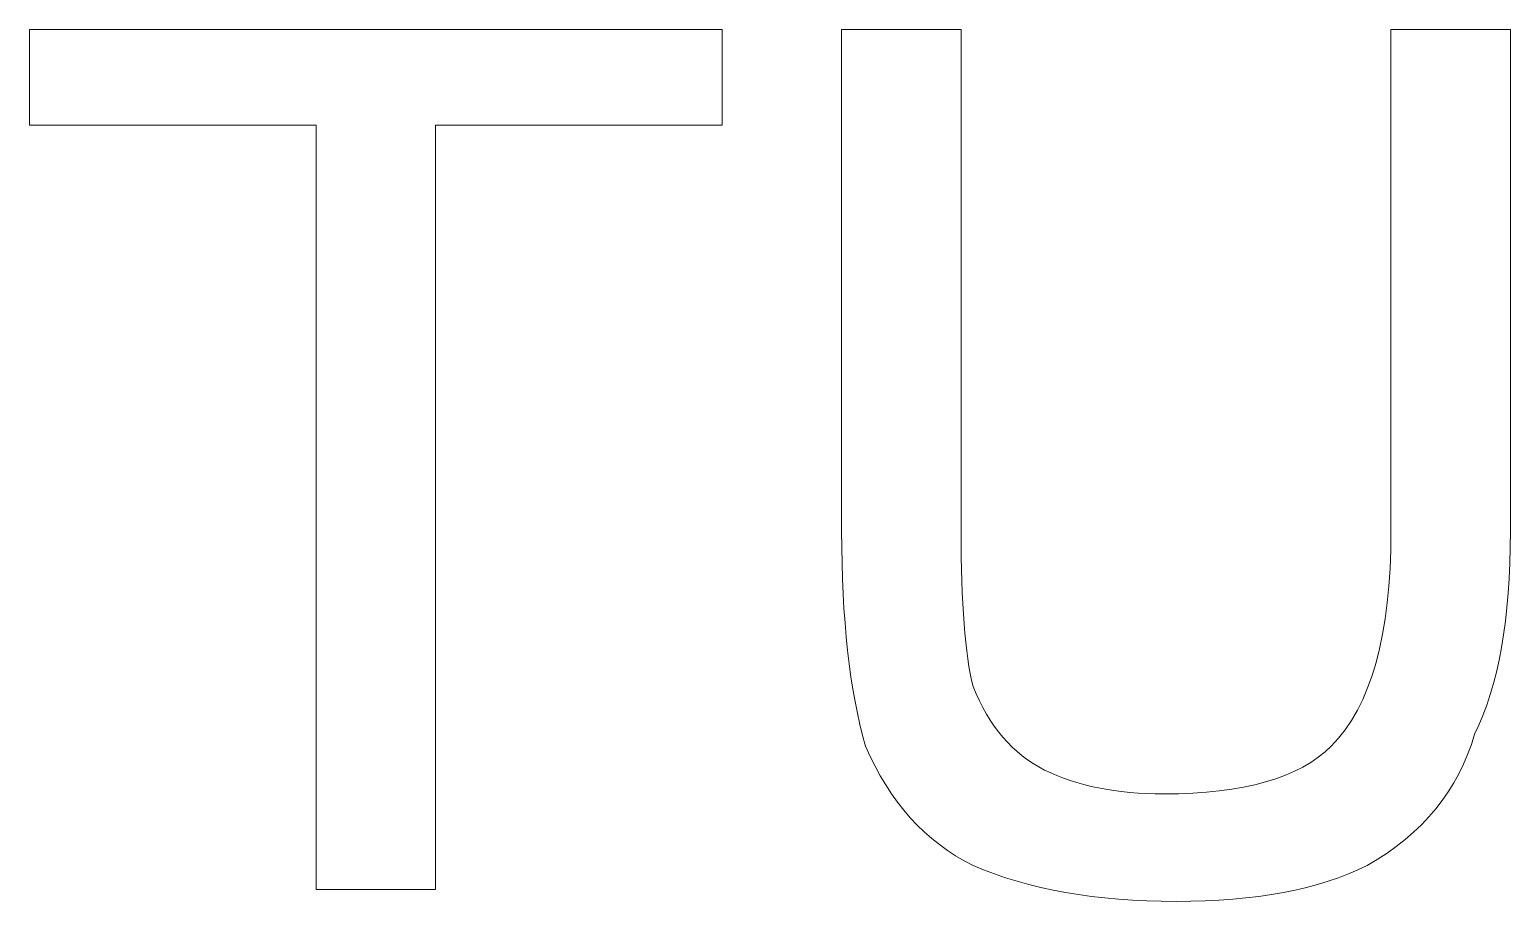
# Model space of a CAD drawing. Extents: x -194 to 239, y -574 to -265.
# Drawn here: x -85.731 to -84.642, y -317.623 to -316.981 of the extents above; entities that cross this region are included whole.
import ezdxf

# ---------------------------------------------------------------- set-up
doc = ezdxf.new("R2010")
doc.units = 0
doc.header["$LTSCALE"] = 0.5
doc.layers.add('VISIBLE', color=7, linetype='CONTINUOUS', lineweight=0)

msp = doc.modelspace()

# ---------------------------------------------------------------- linework, layer by layer
at = {"layer": 'VISIBLE', "color": 7, "lineweight": 5}
for p, q in [((-85.73138, -316.98139), (-85.22186, -316.98139)), ((-85.73138, -317.05167), (-85.73138, -316.98139)), ((-85.22186, -316.98139), (-85.22186, -317.05167)), ((-85.13402, -316.98139), (-85.04617, -316.98139)), ((-85.13402, -317.35035), (-85.13402, -316.98139)), ((-85.04617, -316.98139), (-85.04617, -317.35035)), ((-84.72992, -316.98139), (-84.64207, -316.98139)), ((-84.72992, -317.35035), (-84.72992, -316.98139)), ((-84.64207, -316.98139), (-84.64207, -317.35035)), ((-85.52055, -317.05167), (-85.73138, -317.05167)), ((-85.52055, -317.61389), (-85.52055, -317.05167)), ((-85.4327, -317.05167), (-85.4327, -317.61389)), ((-85.22186, -317.05167), (-85.4327, -317.05167)), ((-85.13395, -317.36229), (-85.13402, -317.35035)), ((-85.04617, -317.35035), (-85.04613, -317.36006)), ((-84.73009, -317.36435), (-84.72992, -317.35035)), ((-84.64207, -317.35035), (-84.64217, -317.36226)), ((-85.13374, -317.37396), (-85.13395, -317.36229)), ((-85.04613, -317.36006), (-85.04603, -317.36943)), ((-85.04603, -317.36943), (-85.04586, -317.37846)), ((-84.7306, -317.3778), (-84.73009, -317.36435)), ((-84.64217, -317.36226), (-84.64248, -317.37382)), ((-85.1334, -317.38535), (-85.13374, -317.37396)), ((-85.04586, -317.37846), (-85.04562, -317.38714)), ((-84.73146, -317.39071), (-84.7306, -317.3778)), ((-84.64248, -317.37382), (-84.643, -317.38504)), ((-85.13292, -317.39647), (-85.1334, -317.38535)), ((-85.04562, -317.38714), (-85.04531, -317.39548)), ((-84.73266, -317.40306), (-84.73146, -317.39071)), ((-84.643, -317.38504), (-84.64372, -317.39592)), ((-85.1323, -317.40732), (-85.13292, -317.39647)), ((-85.04531, -317.39548), (-85.04493, -317.40347)), ((-84.73421, -317.41486), (-84.73266, -317.40306)), ((-84.64372, -317.39592), (-84.64464, -317.40646)), ((-85.13155, -317.41788), (-85.1323, -317.40732)), ((-85.04493, -317.40347), (-85.04449, -317.41112)), ((-85.04449, -317.41112), (-85.04397, -317.41843)), ((-84.64464, -317.40646), (-84.64578, -317.41665)), ((-85.13065, -317.42818), (-85.13155, -317.41788)), ((-85.04397, -317.41843), (-85.04339, -317.4254)), ((-84.73609, -317.42612), (-84.73421, -317.41486)), ((-84.64578, -317.41665), (-84.64711, -317.4265)), ((-85.12962, -317.4382), (-85.13065, -317.42818)), ((-85.04339, -317.4254), (-85.04274, -317.43202)), ((-85.04274, -317.43202), (-85.04202, -317.4383)), ((-84.73832, -317.43683), (-84.73609, -317.42612)), ((-84.64866, -317.436), (-84.65041, -317.44517)), ((-84.64711, -317.4265), (-84.64866, -317.436)), ((-85.12846, -317.44794), (-85.12962, -317.4382)), ((-85.04202, -317.4383), (-85.04123, -317.44424)), ((-85.04123, -317.44424), (-85.04037, -317.44983)), ((-84.74381, -317.45659), (-84.7409, -317.44698)), ((-84.7409, -317.44698), (-84.73832, -317.43683)), ((-84.65041, -317.44517), (-84.65236, -317.45398)), ((-85.12715, -317.45742), (-85.12846, -317.44794)), ((-85.12571, -317.46661), (-85.12715, -317.45742)), ((-85.04037, -317.44983), (-85.03944, -317.45508)), ((-85.03944, -317.45508), (-85.03845, -317.45999)), ((-84.74707, -317.46565), (-84.74381, -317.45659)), ((-84.65236, -317.45398), (-84.65453, -317.46246)), ((-85.12413, -317.47553), (-85.12571, -317.46661)), ((-85.03845, -317.45999), (-85.03738, -317.46455)), ((-85.03738, -317.46455), (-85.03512, -317.46994)), ((-84.75068, -317.47416), (-84.74707, -317.46565)), ((-84.65453, -317.46246), (-84.65689, -317.47059)), ((-85.12242, -317.48418), (-85.12413, -317.47553)), ((-85.03512, -317.46994), (-85.03272, -317.47512)), ((-85.03272, -317.47512), (-85.03018, -317.4801)), ((-84.75462, -317.48212), (-84.75068, -317.47416)), ((-84.65947, -317.47838), (-84.66225, -317.48583)), ((-84.65689, -317.47059), (-84.65947, -317.47838)), ((-85.12056, -317.49256), (-85.12242, -317.48418)), ((-85.03018, -317.4801), (-85.0275, -317.48487)), ((-85.0275, -317.48487), (-85.02469, -317.48943)), ((-85.02469, -317.48943), (-85.02174, -317.49379)), ((-84.76355, -317.4964), (-84.75891, -317.48954)), ((-84.75891, -317.48954), (-84.75462, -317.48212)), ((-84.66225, -317.48583), (-84.66523, -317.49293)), ((-85.11857, -317.50065), (-85.12056, -317.49256)), ((-85.11645, -317.50848), (-85.11857, -317.50065)), ((-85.02174, -317.49379), (-85.01865, -317.49794)), ((-85.01865, -317.49794), (-85.01542, -317.50189)), ((-84.76852, -317.50271), (-84.76355, -317.4964)), ((-84.66842, -317.49969), (-84.67079, -317.50728)), ((-84.66523, -317.49293), (-84.66842, -317.49969)), ((-85.11305, -317.51603), (-85.11645, -317.50848)), ((-85.01542, -317.50189), (-85.01206, -317.50563)), ((-85.01206, -317.50563), (-85.00856, -317.50916)), ((-85.00856, -317.50916), (-85.00492, -317.51249)), ((-84.77844, -317.51273), (-84.77384, -317.50848)), ((-84.77384, -317.50848), (-84.76852, -317.50271)), ((-84.67079, -317.50728), (-84.6735, -317.51465)), ((-85.10945, -317.5233), (-85.11305, -317.51603)), ((-85.00492, -317.51249), (-85.00115, -317.51562)), ((-85.00115, -317.51562), (-84.99723, -317.51853)), ((-84.99723, -317.51853), (-84.99319, -317.52124)), ((-84.99319, -317.52124), (-84.989, -317.52375)), ((-84.7947, -317.52385), (-84.78887, -317.52042)), ((-84.78887, -317.52042), (-84.78345, -317.51671)), ((-84.78345, -317.51671), (-84.77844, -317.51273)), ((-84.67656, -317.52183), (-84.67995, -317.52879)), ((-84.6735, -317.51465), (-84.67656, -317.52183)), ((-85.10564, -317.5303), (-85.10945, -317.5233)), ((-85.10162, -317.53703), (-85.10564, -317.5303)), ((-84.989, -317.52375), (-84.98468, -317.52605)), ((-84.98468, -317.52605), (-84.98021, -317.52817)), ((-84.98021, -317.52817), (-84.97562, -317.53016)), ((-84.97562, -317.53016), (-84.97088, -317.53202)), ((-84.97088, -317.53202), (-84.96601, -317.53373)), ((-84.96601, -317.53373), (-84.961, -317.53531)), ((-84.82216, -317.53483), (-84.81468, -317.5325)), ((-84.81468, -317.5325), (-84.80761, -317.52989)), ((-84.80761, -317.52989), (-84.80095, -317.52701)), ((-84.80095, -317.52701), (-84.7947, -317.52385)), ((-84.67995, -317.52879), (-84.68369, -317.53555)), ((-85.0974, -317.54348), (-85.10162, -317.53703)), ((-85.09297, -317.54966), (-85.0974, -317.54348)), ((-84.961, -317.53531), (-84.95585, -317.53675)), ((-84.95585, -317.53675), (-84.95057, -317.53806)), ((-84.95057, -317.53806), (-84.94514, -317.53922)), ((-84.94514, -317.53922), (-84.93958, -317.54025)), ((-84.93958, -317.54025), (-84.93389, -317.54115)), ((-84.93389, -317.54115), (-84.92805, -317.5419)), ((-84.92805, -317.5419), (-84.92208, -317.54252)), ((-84.92208, -317.54252), (-84.91598, -317.543)), ((-84.91598, -317.543), (-84.90973, -317.54334)), ((-84.90973, -317.54334), (-84.90335, -317.54355)), ((-84.90335, -317.54355), (-84.89683, -317.54362)), ((-84.89683, -317.54362), (-84.88605, -317.54348)), ((-84.88605, -317.54348), (-84.87569, -317.54307)), ((-84.87569, -317.54307), (-84.86574, -317.54238)), ((-84.86574, -317.54238), (-84.8562, -317.54142)), ((-84.8562, -317.54142), (-84.84707, -317.54018)), ((-84.84707, -317.54018), (-84.83835, -317.53868)), ((-84.83835, -317.53868), (-84.83005, -317.53689)), ((-84.83005, -317.53689), (-84.82216, -317.53483)), ((-84.68778, -317.54211), (-84.6922, -317.54845)), ((-84.68369, -317.53555), (-84.68778, -317.54211)), ((-85.08834, -317.55556), (-85.09297, -317.54966)), ((-85.0835, -317.56119), (-85.08834, -317.55556)), ((-84.69697, -317.5546), (-84.70209, -317.56053)), ((-84.6922, -317.54845), (-84.69697, -317.5546)), ((-85.07846, -317.56654), (-85.0835, -317.56119)), ((-85.07321, -317.57162), (-85.07846, -317.56654)), ((-84.70754, -317.56626), (-84.71334, -317.57179)), ((-84.70209, -317.56053), (-84.70754, -317.56626)), ((-85.06775, -317.57642), (-85.07321, -317.57162)), ((-85.06209, -317.58095), (-85.06775, -317.57642)), ((-84.71948, -317.57711), (-84.72597, -317.58222)), ((-84.71334, -317.57179), (-84.71948, -317.57711)), ((-85.05622, -317.58521), (-85.06209, -317.58095)), ((-85.05015, -317.58919), (-85.05622, -317.58521)), ((-84.7328, -317.58713), (-84.73997, -317.59183)), ((-84.72597, -317.58222), (-84.7328, -317.58713)), ((-85.04387, -317.59289), (-85.05015, -317.58919)), ((-85.03738, -317.59633), (-85.04387, -317.59289)), ((-85.02959, -317.59952), (-85.03738, -317.59633)), ((-84.74749, -317.59633), (-84.75421, -317.59952)), ((-84.73997, -317.59183), (-84.74749, -317.59633)), ((-85.0216, -317.6025), (-85.02959, -317.59952)), ((-85.0134, -317.60528), (-85.0216, -317.6025)), ((-85.00499, -317.60786), (-85.0134, -317.60528)), ((-84.99638, -317.61022), (-85.00499, -317.60786)), ((-84.98756, -317.61238), (-84.99638, -317.61022)), ((-84.78386, -317.61022), (-84.79196, -317.61238)), ((-84.77604, -317.60786), (-84.78386, -317.61022)), ((-84.76849, -317.60528), (-84.77604, -317.60786)), ((-84.76121, -317.6025), (-84.76849, -317.60528)), ((-84.75421, -317.59952), (-84.76121, -317.6025)), ((-85.4327, -317.61389), (-85.52055, -317.61389)), ((-84.97853, -317.61434), (-84.98756, -317.61238)), ((-84.9693, -317.61609), (-84.97853, -317.61434)), ((-84.95986, -317.61763), (-84.9693, -317.61609)), ((-84.95022, -317.61897), (-84.95986, -317.61763)), ((-84.94037, -317.62011), (-84.95022, -317.61897)), ((-84.93032, -317.62103), (-84.94037, -317.62011)), ((-84.92006, -317.62175), (-84.93032, -317.62103)), ((-84.84632, -317.62103), (-84.85634, -317.62175)), ((-84.83657, -317.62011), (-84.84632, -317.62103)), ((-84.8271, -317.61897), (-84.83657, -317.62011)), ((-84.8179, -317.61763), (-84.8271, -317.61897)), ((-84.80898, -317.61609), (-84.8179, -317.61763)), ((-84.80033, -317.61434), (-84.80898, -317.61609)), ((-84.79196, -317.61238), (-84.80033, -317.61434)), ((-84.90959, -317.62227), (-84.92006, -317.62175)), ((-84.89892, -317.62258), (-84.90959, -317.62227)), ((-84.88804, -317.62268), (-84.89892, -317.62258)), ((-84.8772, -317.62258), (-84.88804, -317.62268)), ((-84.86663, -317.62227), (-84.8772, -317.62258)), ((-84.85634, -317.62175), (-84.86663, -317.62227))]:
    msp.add_line(p, q, dxfattribs=at)

doc.saveas('drawing.dxf')
